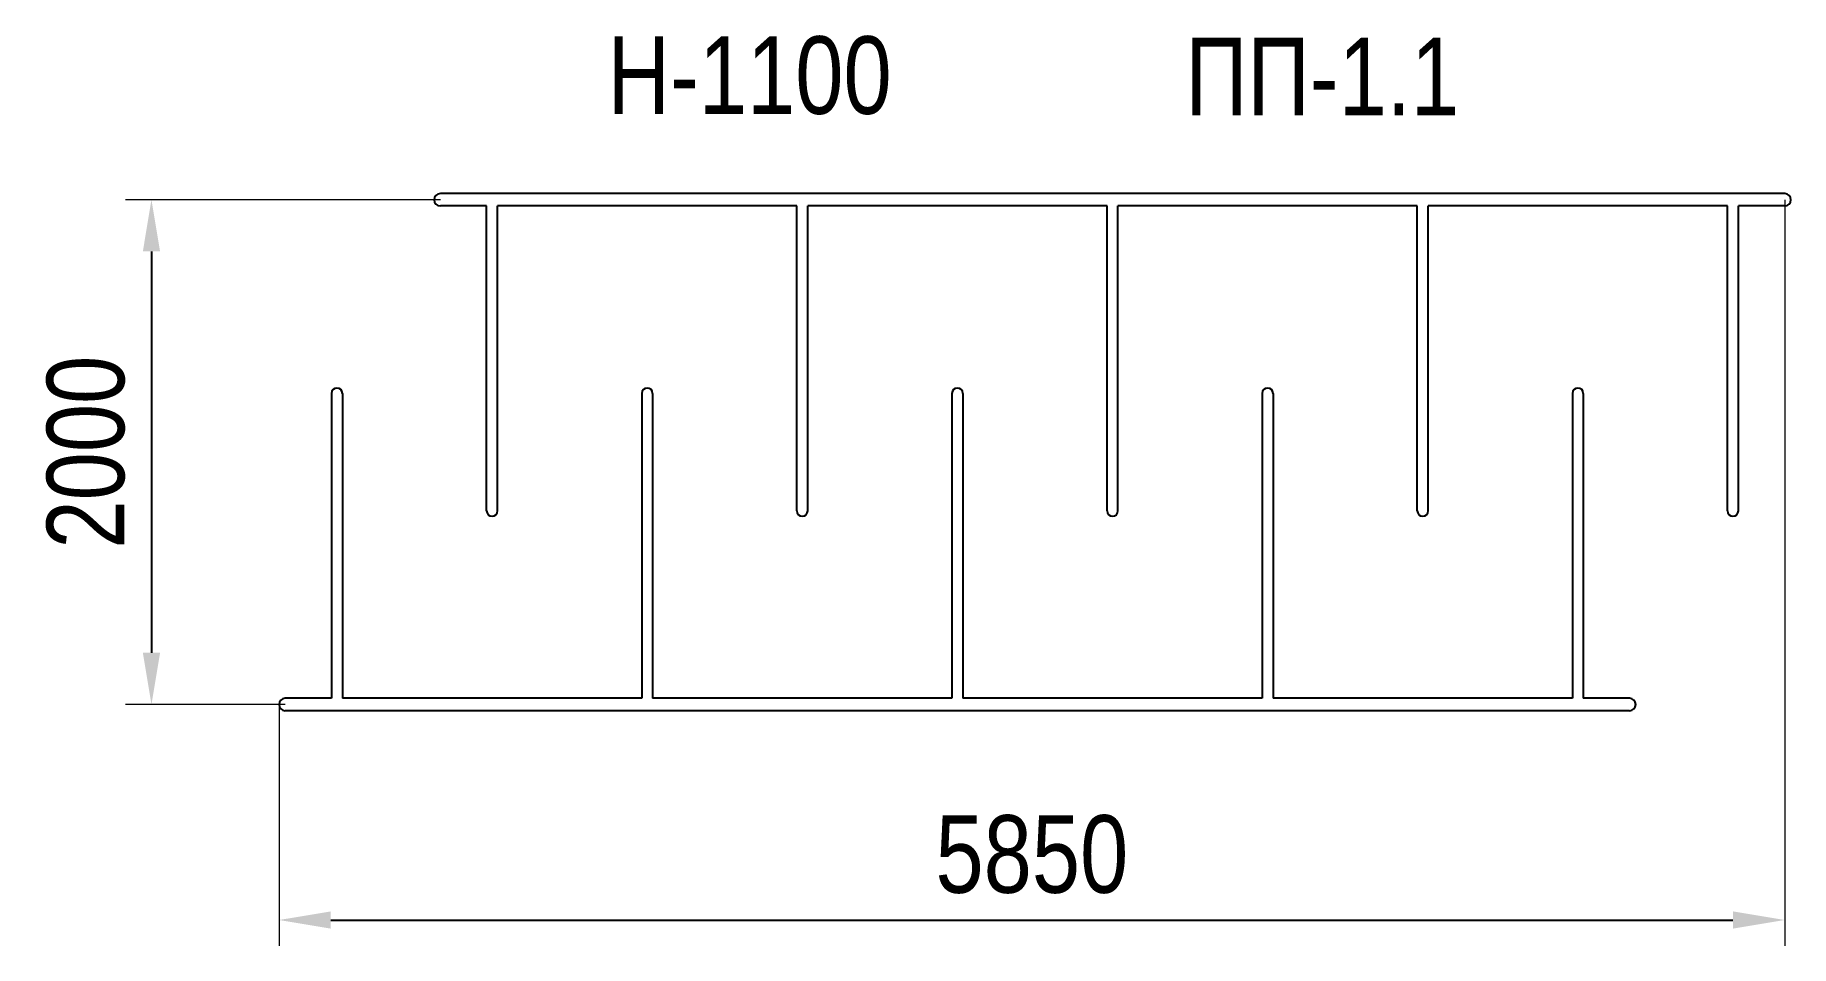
# Model space of a CAD drawing. Header units: millimetres. Extents: x -376 to 6416, y -76 to 3446.
import ezdxf

# ---------------------------------------------------------------- set-up
doc = ezdxf.new("R2010")
doc.units = ezdxf.units.MM
for name, color, linetype in [('DIKOM_АРТИКУЛ', 7, 'Continuous'), ('DIKOM_ОБЪЕКТ', 7, 'Continuous'), ('DIKOM_РАЗМЕР_ОБЪЕКТА', 7, 'Continuous')]:
    doc.layers.add(name, color=color, linetype=linetype)
doc.styles.add('style1', font='arial.ttf', dxfattribs={"width": 0.8})
doc.dimstyles.new('1-50', dxfattribs={"dimtxt": 300, "dimasz": 200, "dimexe": 100, "dimexo": 0, "dimgap": 100, "dimtad": 1, "dimdec": 0, "dimtxsty": 'style1', "dimcen": 0, "dimclrd": 7, "dimclre": 7, "dimadec": 1, "dimazin": 2, "dimtfac": 1, "dimtdec": 0, "dimtmove": 0, "dimatfit": 3, "dimfxl": 0, "dimlwd": 25, "dimlwe": 18, "dimarcsym": 0})

# ---------------------------------------------------------------- blocks, each defined once
blk = doc.blocks.new('*D33')
at = {"layer": 'Defpoints', "color": 0, "transparency": 16777216}
for p in [(6391.7, 2809.5), (567.7, 856.1), (6391.7, 24.2)]:
    blk.add_point(p, dxfattribs=at)
at = {"layer": 'DIKOM_РАЗМЕР_ОБЪЕКТА', "color": 7, "lineweight": 18, "transparency": 16777216}
for p, q in [((6391.7, 2809.5), (6391.7, -75.8)), ((567.7, 856.1), (567.7, -75.8))]:
    blk.add_line(p, q, dxfattribs=at)
at = {"layer": 'DIKOM_РАЗМЕР_ОБЪЕКТА', "color": 7, "lineweight": 25, "transparency": 16777216}
blk.add_line((767.7, 24.2), (6191.7, 24.2), dxfattribs=at)
at = {"layer": 'DIKOM_РАЗМЕР_ОБЪЕКТА', "color": 7, "transparency": 16777216}
for points in [[(767.7, 57.5), (767.7, -9.1), (567.7, 24.2)], [(6191.7, 57.5), (6191.7, -9.1), (6391.7, 24.2)]]:
    blk.add_solid(points, dxfattribs=at)
at = {"layer": 'DIKOM_РАЗМЕР_ОБЪЕКТА', "color": 0, "transparency": 16777216, "insert": (3479.7, 277.4), "char_height": 300, "attachment_point": 5, "style": 'style1'}
blk.add_mtext('5850', dxfattribs=at)
blk = doc.blocks.new('*D34')
at = {"layer": 'Defpoints', "color": 0, "transparency": 16777216}
for p in [(1191.7, 2809.5), (74.1, 857.5), (591.7, 857.5)]:
    blk.add_point(p, dxfattribs=at)
at = {"layer": 'DIKOM_РАЗМЕР_ОБЪЕКТА', "color": 7, "lineweight": 18, "transparency": 16777216}
for p, q in [((1191.7, 2809.5), (-25.9, 2809.5)), ((591.7, 857.5), (-25.9, 857.5))]:
    blk.add_line(p, q, dxfattribs=at)
at = {"layer": 'DIKOM_РАЗМЕР_ОБЪЕКТА', "color": 7, "lineweight": 25, "transparency": 16777216}
blk.add_line((74.1, 2609.5), (74.1, 1057.5), dxfattribs=at)
at = {"layer": 'DIKOM_РАЗМЕР_ОБЪЕКТА', "color": 7, "transparency": 16777216}
for points in [[(40.8, 2609.5), (107.5, 2609.5), (74.1, 2809.5)], [(40.8, 1057.5), (107.5, 1057.5), (74.1, 857.5)]]:
    blk.add_solid(points, dxfattribs=at)
at = {"layer": 'DIKOM_РАЗМЕР_ОБЪЕКТА', "color": 0, "transparency": 16777216, "insert": (-179, 1833.5), "char_height": 300, "attachment_point": 5, "rotation": 90, "style": 'style1'}
blk.add_mtext('2000', dxfattribs=at)

msp = doc.modelspace()

# ---------------------------------------------------------------- linework, layer by layer
at = {"layer": 'DIKOM_ОБЪЕКТ'}
for p, q in [((6391.7, 2833.5), (1191.7, 2833.5)), ((1370.7, 2785.5), (1191.7, 2785.5)), ((1370.7, 1606.5), (1370.7, 2785.5)), ((2570.7, 2785.5), (1412.7, 2785.5)), ((1412.7, 1606.5), (1412.7, 2785.5)), ((2570.7, 1606.5), (2570.7, 2785.5)), ((3770.7, 2785.5), (2612.7, 2785.5)), ((2612.7, 1606.5), (2612.7, 2785.5)), ((3770.7, 1606.5), (3770.7, 2785.5)), ((4970.7, 2785.5), (3812.7, 2785.5)), ((3812.7, 1606.5), (3812.7, 2785.5)), ((4970.7, 1606.5), (4970.7, 2785.5)), ((6170.7, 2785.5), (5012.7, 2785.5)), ((5012.7, 1606.5), (5012.7, 2785.5)), ((6170.7, 1606.5), (6170.7, 2785.5)), ((6391.7, 2785.5), (6212.7, 2785.5)), ((6212.7, 1606.5), (6212.7, 2785.5)), ((770.7, 2060.5), (770.7, 881.5)), ((812.7, 2060.5), (812.7, 881.5)), ((1970.7, 2060.5), (1970.7, 881.5)), ((2012.7, 2060.5), (2012.7, 881.5)), ((3170.7, 2060.5), (3170.7, 881.5)), ((3212.7, 2060.5), (3212.7, 881.5)), ((4370.7, 2060.5), (4370.7, 881.5)), ((4412.7, 2060.5), (4412.7, 881.5)), ((5570.7, 2060.5), (5570.7, 881.5)), ((5612.7, 2060.5), (5612.7, 881.5)), ((770.7, 881.5), (591.7, 881.5)), ((5791.7, 833.5), (591.7, 833.5)), ((1970.7, 881.5), (812.7, 881.5)), ((3170.7, 881.5), (2012.7, 881.5)), ((4370.7, 881.5), (3212.7, 881.5)), ((5570.7, 881.5), (4412.7, 881.5)), ((5791.7, 881.5), (5612.7, 881.5))]:
    msp.add_line(p, q, dxfattribs=at)
for centre, radius, start, end in [((1191.7, 2809.5), 24, 90, 270), ((6391.7, 2809.5), 24, 270, 90), ((791.7, 2060.5), 21, 0, 180), ((1991.7, 2060.5), 21, 0, 180), ((3191.7, 2060.5), 21, 0, 180), ((4391.7, 2060.5), 21, 0, 180), ((5591.7, 2060.5), 21, 0, 180), ((1391.7, 1606.5), 21, 180, 0), ((2591.7, 1606.5), 21, 180, 0), ((3791.7, 1606.5), 21, 180, 0), ((4991.7, 1606.5), 21, 180, 0), ((6191.7, 1606.5), 21, 180, 0), ((591.7, 857.5), 24, 90, 270), ((5791.7, 857.5), 24, 270, 90)]:
    msp.add_arc(centre, radius, start, end, dxfattribs=at)

# ---------------------------------------------------------------- texts
at = {"layer": 'DIKOM_АРТИКУЛ', "color": 7, "insert": (4072.6, 3436.3), "char_height": 300, "width": 5405.477, "attachment_point": 1, "style": 'style1'}
msp.add_mtext('ПП-1.1', dxfattribs=at)
at = {"layer": 'DIKOM_РАЗМЕР_ОБЪЕКТА', "insert": (1837.9, 3441.6), "char_height": 300, "width": 2314.7, "attachment_point": 1, "style": 'style1'}
msp.add_mtext('{\\C0;H-1100}', dxfattribs=at)

# ---------------------------------------------------------------- dimensions: what is measured, and where the dimension line sits
at = {"layer": 'DIKOM_РАЗМЕР_ОБЪЕКТА'}
dim = msp.add_linear_dim(base=(74.1, 857.5), p1=(1191.7, 2809.5), p2=(591.7, 857.5), angle=90, text='2000', dimstyle='1-50', dxfattribs=at)
dim.commit()
dim.dimension.update_dxf_attribs({"geometry": '*D34', "text_midpoint": (-179, 1833.5)})
dim = msp.add_linear_dim(base=(6391.7, 24.2), p1=(567.7, 856.1), p2=(6391.7, 2809.5), text='5850', dimstyle='1-50', dxfattribs=at)
dim.commit()
dim.dimension.update_dxf_attribs({"geometry": '*D33', "text_midpoint": (3479.7, 277.4)})

doc.saveas('drawing.dxf')
